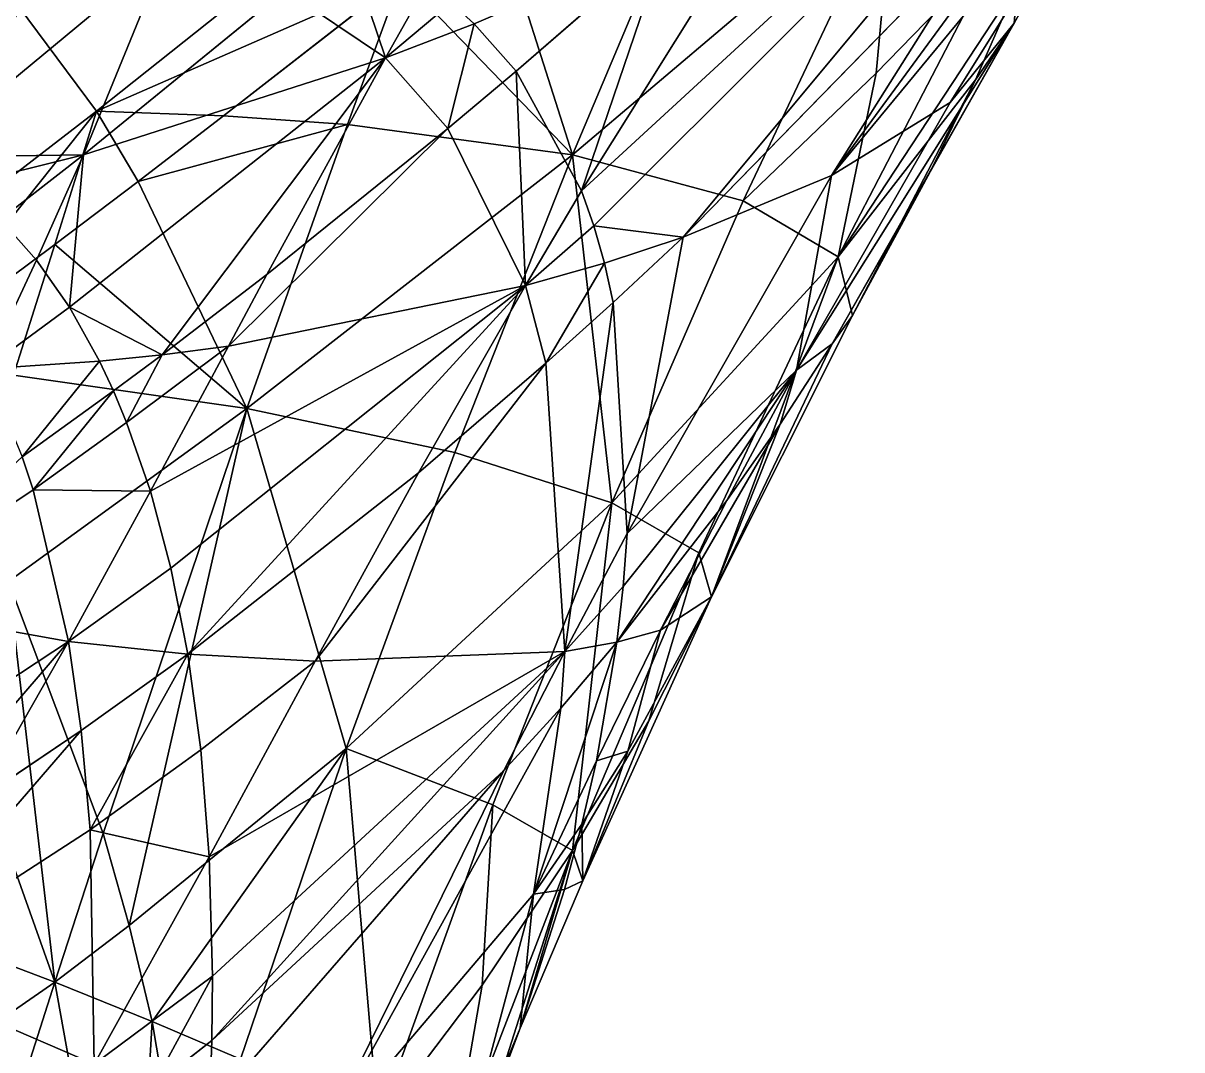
# Model space of a CAD drawing. Extents: x -1.44 to 2.2, y -2.57 to 2.57.
# Drawn here: x 0.441 to 0.965, y -0.248 to 0.217 of the extents above; entities that cross this region are included whole.
import ezdxf

# ---------------------------------------------------------------- set-up
doc = ezdxf.new("R2010")
doc.units = 0

msp = doc.modelspace()

# ---------------------------------------------------------------- linework, layer by layer
for p, q in [((0.73941, 0.12016, 1.03098), (0.87913, 0.26336, 1.18139)), ((0.73187, 0.25424, 0.81859), (0.66379, 0.19516, 0.76086)), ((0.61179, 0.23765, 1.46652), (0.53154, 0.17502, 1.39744)), ((0.55939, 0.23185, 0.52052), (0.4681, 0.15732, 0.46912)), ((0.87154, 0.19134, 1.44291), (0.89065, 0.23474, 1.47649)), ((0.64486, 0.21668, 0.69519), (0.63444, 0.2261, 0.66297)), ((0.66379, 0.19516, 0.76086), (0.64486, 0.21668, 0.69519)), ((0.87154, 0.19134, 1.44291), (0.88904, 0.21694, 1.42573)), ((0.88904, 0.21694, 1.42573), (0.88904, 0.21694, 1.42573)), ((0.66379, 0.19516, 0.76086), (0.63298, 0.1693, 0.73687)), ((0.69343, 0.14113, 0.89671), (0.66379, 0.19516, 0.76086)), ((0.8095, 0.11126, 1.4812), (0.87154, 0.19134, 1.44291)), ((0.85103, 0.14972, 1.41082), (0.87154, 0.19134, 1.44291)), ((0.87154, 0.19134, 1.44291), (0.87154, 0.19134, 1.44291)), ((0.53154, 0.17502, 1.39744), (0.49288, 0.14537, 1.36212)), ((0.63298, 0.1693, 0.73687), (0.55113, 0.10331, 0.68136)), ((0.4681, 0.15732, 0.46912), (0.43062, 0.12819, 0.45364)), ((0.4681, 0.15732, 0.46912), (0.4681, 0.15732, 0.46912)), ((0.80672, 0.07187, 1.35156), (0.85103, 0.14972, 1.41082)), ((0.49288, 0.14537, 1.36212), (0.45525, 0.11684, 1.32643)), ((0.69901, 0.12527, 0.93151), (0.69343, 0.14113, 0.89671)), ((0.44691, 0.10978, 0.50569), (0.43062, 0.12819, 0.45364)), ((0.7038, 0.10844, 0.96662), (0.69901, 0.12527, 0.93151)), ((0.45525, 0.11684, 1.32643), (0.38315, 0.06314, 1.25434)), ((0.70776, 0.09062, 1.00199), (0.73941, 0.12016, 1.03098)), ((0.70711, 0, 1.5), (0.8095, 0.11126, 1.4812)), ((0.8095, 0.11126, 1.4812), (0.8095, 0.11126, 1.4812)), ((0.8095, 0.11126, 1.4812), (0.8095, 0.11126, 1.4812)), ((0.46184, 0.08842, 0.56014), (0.44691, 0.10978, 0.50569)), ((0.70776, 0.09062, 1.00199), (0.7038, 0.10844, 0.96662)), ((0.55113, 0.10331, 0.68136), (0.50372, 0.06696, 0.65617)), ((0.67732, 0.06314, 0.97605), (0.70776, 0.09062, 1.00199)), ((0.71405, -0.01387, 1.18184), (0.70776, 0.09062, 1.00199)), ((0.47543, 0.06399, 0.61716), (0.46184, 0.08842, 0.56014)), ((0.78328, 0.0356, 1.32453), (0.80672, 0.07187, 1.35156)), ((0.48171, 0.05058, 0.6467), (0.47543, 0.06399, 0.61716)), ((0.50372, 0.06696, 0.65617), (0.48171, 0.05058, 0.6467)), ((0.61973, 0.01357, 0.93263), (0.67732, 0.06314, 0.97605)), ((0.48171, 0.05058, 0.6467), (0.44046, 0.02077, 0.63352)), ((0.48764, 0.03634, 0.67696), (0.48171, 0.05058, 0.6467)), ((0.49843, 0.00523, 0.7398), (0.48764, 0.03634, 0.67696)), ((0.75917, 0.00105, 1.2993), (0.78328, 0.0356, 1.32453)), ((0.51535, -0.0685, 0.87577), (0.61973, 0.01357, 0.93263)), ((0.50771, -0.0296, 0.80597), (0.49843, 0.00523, 0.7398)), ((0.70711, 0, 1.5), (0.70711, 0, 1.5)), ((0.70943, -0.06314, 1.25434), (0.75917, 0.00105, 1.2993)), ((0.58698, -0.11126, 1.4812), (0.70711, 0, 1.5)), ((0.70711, 0, 1.5), (0.70711, 0, 1.5)), ((0.7123, -0.03796, 1.2181), (0.71405, -0.01387, 1.18184)), ((0.51535, -0.0685, 0.87577), (0.50771, -0.0296, 0.80597)), ((0.4342, -0.0356, 1.32453), (0.47701, -0.14972, 1.41082)), ((0.70943, -0.06314, 1.25434), (0.7123, -0.03796, 1.2181)), ((0.68398, -0.09291, 1.23461), (0.70943, -0.06314, 1.25434)), ((0.70013, -0.11684, 1.32643), (0.70943, -0.06314, 1.25434)), ((0.70943, -0.06314, 1.25434), (0.70943, -0.06314, 1.25434)), ((0.70943, -0.06314, 1.25434), (0.70943, -0.06314, 1.25434)), ((0.46714, -0.10309, 0.86075), (0.51535, -0.0685, 0.87577)), ((0.52119, -0.11187, 0.94959), (0.51535, -0.0685, 0.87577)), ((0.51535, -0.0685, 0.87577), (0.51535, -0.0685, 0.87577)), ((0.51535, -0.0685, 0.87577), (0.51535, -0.0685, 0.87577)), ((0.65823, -0.12121, 1.21672), (0.68398, -0.09291, 1.23461)), ((0.42059, -0.13447, 0.854), (0.46714, -0.10309, 0.86075)), ((0.48885, -0.19134, 1.44291), (0.58698, -0.11126, 1.4812)), ((0.52498, -0.16023, 1.02781), (0.52119, -0.11187, 0.94959)), ((0.58698, -0.11126, 1.4812), (0.58698, -0.11126, 1.4812)), ((0.69358, -0.14537, 1.36212), (0.70013, -0.11684, 1.32643)), ((0.5262, -0.24335, 1.15433), (0.65823, -0.12121, 1.21672)), ((0.68569, -0.17502, 1.39744), (0.69358, -0.14537, 1.36212)), ((0.47701, -0.14972, 1.41082), (0.48885, -0.19134, 1.44291)), ((0.52645, -0.21412, 1.11086), (0.52498, -0.16023, 1.02781)), ((0.6656, -0.23765, 1.46652), (0.68569, -0.17502, 1.39744)), ((0.45515, -0.21694, 1.42573), (0.48885, -0.19134, 1.44291)), ((0.48885, -0.19134, 1.44291), (0.48885, -0.19134, 1.44291)), ((0.48885, -0.19134, 1.44291), (0.49921, -0.23474, 1.47649)), ((0.5262, -0.24335, 1.15433), (0.52645, -0.21412, 1.11086)), ((0.31823, -0.31175, 1.33637), (0.45515, -0.21694, 1.42573)), ((0.45515, -0.21694, 1.42573), (0.45515, -0.21694, 1.42573)), ((0.45515, -0.21694, 1.42573), (0.45515, -0.21694, 1.42573)), ((0.49921, -0.23474, 1.47649), (0.51471, -0.32668, 1.5475)), ((0.65328, -0.2706, 1.5), (0.6656, -0.23765, 1.46652)), ((0.4992, -0.26437, 1.14715), (0.5262, -0.24335, 1.15433)), ((0.52522, -0.27423, 1.19917), (0.5262, -0.24335, 1.15433))]:
    msp.add_line(p, q)
at = {"color": 51}
for points in [[(0.69343, 0.14113, 0.89671), (0.69901, 0.12527, 0.93151), (0.96491, 0.39092, 1.21762)], [(0.69343, 0.14113, 0.89671), (0.96491, 0.39092, 1.21762), (0.77816, 0.27664, 0.88847)], [(0.73941, 0.12016, 1.03098), (0.96491, 0.39092, 1.21762), (0.69901, 0.12527, 0.93151)], [(0.73941, 0.12016, 1.03098), (0.87913, 0.26336, 1.18139), (0.96491, 0.39092, 1.21762)], [(0.95711, 0.35355, 1.28033), (0.87913, 0.26336, 1.18139), (0.80652, 0.14805, 1.16652)], [(0.95711, 0.35355, 1.28033), (0.80652, 0.14805, 1.16652), (0.94172, 0.31175, 1.33637)], [(0.8602, 0.18108, 1.30294), (0.94172, 0.31175, 1.33637), (0.80652, 0.14805, 1.16652)], [(0.94172, 0.31175, 1.33637), (0.8602, 0.18108, 1.30294), (0.88904, 0.21694, 1.42573)], [(0.88904, 0.21694, 1.42573), (0.94172, 0.31175, 1.33637), (0.88904, 0.21694, 1.42573)], [(0.68938, 0.15735, 1.5), (0.74921, 0.29947, 1.55483), (0.83467, 0.28051, 1.56239)], [(0.76651, 0.13663, 1.51538), (0.68938, 0.15735, 1.5), (0.83467, 0.28051, 1.56239)], [(0.82673, 0.19439, 1.52129), (0.76651, 0.13663, 1.51538), (0.83467, 0.28051, 1.56239)], [(0.88234, 0.25167, 1.51727), (0.82673, 0.19439, 1.52129), (0.83467, 0.28051, 1.56239)], [(0.87913, 0.26336, 1.18139), (0.73941, 0.12016, 1.03098), (0.80652, 0.14805, 1.16652)], [(0.89065, 0.23474, 1.47649), (0.8095, 0.11126, 1.4812), (0.88234, 0.25167, 1.51727)], [(0.8095, 0.11126, 1.4812), (0.82673, 0.19439, 1.52129), (0.88234, 0.25167, 1.51727)], [(0.89065, 0.23474, 1.47649), (0.87154, 0.19134, 1.44291), (0.8095, 0.11126, 1.4812)], [(0.87154, 0.19134, 1.44291), (0.89065, 0.23474, 1.47649), (0.88904, 0.21694, 1.42573)], [(0.89065, 0.23474, 1.47649), (0.88904, 0.21694, 1.42573), (0.88904, 0.21694, 1.42573)], [(0.8602, 0.18108, 1.30294), (0.7907, 0.05995, 1.29455), (0.88904, 0.21694, 1.42573)], [(0.80672, 0.07187, 1.35156), (0.88904, 0.21694, 1.42573), (0.7907, 0.05995, 1.29455)], [(0.80672, 0.07187, 1.35156), (0.85103, 0.14972, 1.41082), (0.88904, 0.21694, 1.42573)], [(0.85103, 0.14972, 1.41082), (0.87154, 0.19134, 1.44291), (0.88904, 0.21694, 1.42573)], [(0.87154, 0.19134, 1.44291), (0.87154, 0.19134, 1.44291), (0.88904, 0.21694, 1.42573)], [(0.87154, 0.19134, 1.44291), (0.88904, 0.21694, 1.42573), (0.88904, 0.21694, 1.42573)], [(0.88904, 0.21694, 1.42573), (0.88904, 0.21694, 1.42573), (0.88904, 0.21694, 1.42573)], [(0.88904, 0.21694, 1.42573), (0.88904, 0.21694, 1.42573), (0.88904, 0.21694, 1.42573)], [(0.8095, 0.11126, 1.4812), (0.76651, 0.13663, 1.51538), (0.82673, 0.19439, 1.52129)], [(0.8095, 0.11126, 1.4812), (0.8095, 0.11126, 1.4812), (0.82673, 0.19439, 1.52129)], [(0.87154, 0.19134, 1.44291), (0.81591, 0.08462, 1.40303), (0.8095, 0.11126, 1.4812)], [(0.87154, 0.19134, 1.44291), (0.87154, 0.19134, 1.44291), (0.8095, 0.11126, 1.4812)], [(0.87154, 0.19134, 1.44291), (0.8095, 0.11126, 1.4812), (0.8095, 0.11126, 1.4812)], [(0.87154, 0.19134, 1.44291), (0.85103, 0.14972, 1.41082), (0.81591, 0.08462, 1.40303)], [(0.7907, 0.05995, 1.29455), (0.8602, 0.18108, 1.30294), (0.80652, 0.14805, 1.16652)], [(0.71405, -0.01387, 1.18184), (0.7907, 0.05995, 1.29455), (0.80652, 0.14805, 1.16652)], [(0.73941, 0.12016, 1.03098), (0.71405, -0.01387, 1.18184), (0.80652, 0.14805, 1.16652)], [(0.85103, 0.14972, 1.41082), (0.80672, 0.07187, 1.35156), (0.81591, 0.08462, 1.40303)], [(0.8095, 0.11126, 1.4812), (0.70711, 0, 1.5), (0.76651, 0.13663, 1.51538)], [(0.8095, 0.11126, 1.4812), (0.8095, 0.11126, 1.4812), (0.76651, 0.13663, 1.51538)], [(0.8095, 0.11126, 1.4812), (0.74645, -0.02273, 1.47571), (0.70711, 0, 1.5)], [(0.70711, 0, 1.5), (0.8095, 0.11126, 1.4812), (0.8095, 0.11126, 1.4812)], [(0.74645, -0.02273, 1.47571), (0.8095, 0.11126, 1.4812), (0.75221, -0.0426, 1.40802)], [(0.8095, 0.11126, 1.4812), (0.81591, 0.08462, 1.40303), (0.75221, -0.0426, 1.40802)], [(0.8095, 0.11126, 1.4812), (0.8095, 0.11126, 1.4812), (0.8095, 0.11126, 1.4812)], [(0.8095, 0.11126, 1.4812), (0.8095, 0.11126, 1.4812), (0.8095, 0.11126, 1.4812)], [(0.80672, 0.07187, 1.35156), (0.75221, -0.0426, 1.40802), (0.81591, 0.08462, 1.40303)], [(0.80672, 0.07187, 1.35156), (0.78328, 0.0356, 1.32453), (0.75221, -0.0426, 1.40802)], [(0.78328, 0.0356, 1.32453), (0.80672, 0.07187, 1.35156), (0.7907, 0.05995, 1.29455)], [(0.70943, -0.06314, 1.25434), (0.75917, 0.00105, 1.2993), (0.7907, 0.05995, 1.29455)], [(0.75917, 0.00105, 1.2993), (0.78328, 0.0356, 1.32453), (0.7907, 0.05995, 1.29455)], [(0.78328, 0.0356, 1.32453), (0.75917, 0.00105, 1.2993), (0.72914, -0.05767, 1.30993)], [(0.78328, 0.0356, 1.32453), (0.72914, -0.05767, 1.30993), (0.75221, -0.0426, 1.40802)]]:
    msp.add_3dface(points, dxfattribs=at)
at = {"color": 41}
for points in [[(0.47411, 0.17711, 1.34887), (0.38906, 0.29149, 1.30706), (0.63708, 0.3068, 1.5)], [(0.61179, 0.23765, 1.46652), (0.47411, 0.17711, 1.34887), (0.63708, 0.3068, 1.5)], [(0.65328, 0.2706, 1.5), (0.74921, 0.29947, 1.55483), (0.68938, 0.15735, 1.5)], [(0.36475, 0.09291, 1.23461), (0.38906, 0.29149, 1.30706), (0.47411, 0.17711, 1.34887)], [(0.73187, 0.25424, 0.81859), (0.69343, 0.14113, 0.89671), (0.77816, 0.27664, 0.88847)], [(0.61179, 0.23765, 1.46652), (0.65328, 0.2706, 1.5), (0.68938, 0.15735, 1.5)], [(0.37605, 0.18105, 0.29295), (0.45974, 0.25272, 0.32899), (0.37261, 0.24047, 0.21)], [(0.45974, 0.25272, 0.32899), (0.37605, 0.18105, 0.29295), (0.37328, 0.16614, 0.3107)], [(0.45974, 0.25272, 0.32899), (0.37328, 0.16614, 0.3107), (0.39387, 0.15639, 0.35623)], [(0.45974, 0.25272, 0.32899), (0.39387, 0.15639, 0.35623), (0.50559, 0.24897, 0.40782)], [(0.58659, 0.25494, 0.53847), (0.55939, 0.23185, 0.52052), (0.60474, 0.20122, 0.64126)], [(0.58659, 0.25494, 0.53847), (0.60474, 0.20122, 0.64126), (0.62338, 0.23463, 0.63118)], [(0.73187, 0.25424, 0.81859), (0.63444, 0.2261, 0.66297), (0.64486, 0.21668, 0.69519)], [(0.66379, 0.19516, 0.76086), (0.73187, 0.25424, 0.81859), (0.64486, 0.21668, 0.69519)], [(0.73187, 0.25424, 0.81859), (0.66379, 0.19516, 0.76086), (0.69343, 0.14113, 0.89671)], [(0.39387, 0.15639, 0.35623), (0.4681, 0.15732, 0.46912), (0.50559, 0.24897, 0.40782)], [(0.4681, 0.15732, 0.46912), (0.55939, 0.23185, 0.52052), (0.50559, 0.24897, 0.40782)], [(0.4681, 0.15732, 0.46912), (0.50559, 0.24897, 0.40782), (0.4681, 0.15732, 0.46912)], [(0.61179, 0.23765, 1.46652), (0.53154, 0.17502, 1.39744), (0.47411, 0.17711, 1.34887)], [(0.53154, 0.17502, 1.39744), (0.61179, 0.23765, 1.46652), (0.58763, 0.17107, 1.44013)], [(0.61179, 0.23765, 1.46652), (0.68938, 0.15735, 1.5), (0.58763, 0.17107, 1.44013)], [(0.55939, 0.23185, 0.52052), (0.4681, 0.15732, 0.46912), (0.60474, 0.20122, 0.64126)], [(0.63444, 0.2261, 0.66297), (0.62338, 0.23463, 0.63118), (0.60474, 0.20122, 0.64126)], [(0.64486, 0.21668, 0.69519), (0.63444, 0.2261, 0.66297), (0.60474, 0.20122, 0.64126)], [(0.63298, 0.1693, 0.73687), (0.64486, 0.21668, 0.69519), (0.60474, 0.20122, 0.64126)], [(0.63298, 0.1693, 0.73687), (0.66379, 0.19516, 0.76086), (0.64486, 0.21668, 0.69519)], [(0.50372, 0.06696, 0.65617), (0.60474, 0.20122, 0.64126), (0.46184, 0.08842, 0.56014)], [(0.4681, 0.15732, 0.46912), (0.46184, 0.08842, 0.56014), (0.60474, 0.20122, 0.64126)], [(0.50372, 0.06696, 0.65617), (0.55113, 0.10331, 0.68136), (0.60474, 0.20122, 0.64126)], [(0.55113, 0.10331, 0.68136), (0.63298, 0.1693, 0.73687), (0.60474, 0.20122, 0.64126)], [(0.66379, 0.19516, 0.76086), (0.63298, 0.1693, 0.73687), (0.66801, 0.09822, 0.9055)], [(0.66379, 0.19516, 0.76086), (0.66801, 0.09822, 0.9055), (0.69343, 0.14113, 0.89671)], [(0.38315, 0.06314, 1.25434), (0.36475, 0.09291, 1.23461), (0.47411, 0.17711, 1.34887)], [(0.38315, 0.06314, 1.25434), (0.47411, 0.17711, 1.34887), (0.45525, 0.11684, 1.32643)], [(0.49288, 0.14537, 1.36212), (0.45525, 0.11684, 1.32643), (0.47411, 0.17711, 1.34887)], [(0.53154, 0.17502, 1.39744), (0.49288, 0.14537, 1.36212), (0.47411, 0.17711, 1.34887)], [(0.49288, 0.14537, 1.36212), (0.53154, 0.17502, 1.39744), (0.58763, 0.17107, 1.44013)], [(0.49288, 0.14537, 1.36212), (0.58763, 0.17107, 1.44013), (0.54201, 0.0426, 1.40802)], [(0.63298, 0.1693, 0.73687), (0.55113, 0.10331, 0.68136), (0.53368, 0.07089, 0.69858)], [(0.63298, 0.1693, 0.73687), (0.53368, 0.07089, 0.69858), (0.66801, 0.09822, 0.9055)], [(0.58763, 0.17107, 1.44013), (0.68938, 0.15735, 1.5), (0.54201, 0.0426, 1.40802)], [(0.39387, 0.15639, 0.35623), (0.41296, 0.14372, 0.40385), (0.4681, 0.15732, 0.46912)], [(0.41296, 0.14372, 0.40385), (0.43062, 0.12819, 0.45364), (0.4681, 0.15732, 0.46912)], [(0.4681, 0.15732, 0.46912), (0.43062, 0.12819, 0.45364), (0.44691, 0.10978, 0.50569)], [(0.43062, 0.12819, 0.45364), (0.4681, 0.15732, 0.46912), (0.4681, 0.15732, 0.46912)], [(0.43062, 0.12819, 0.45364), (0.4681, 0.15732, 0.46912), (0.43062, 0.12819, 0.45364)], [(0.4681, 0.15732, 0.46912), (0.4681, 0.15732, 0.46912), (0.44691, 0.10978, 0.50569)], [(0.4681, 0.15732, 0.46912), (0.44691, 0.10978, 0.50569), (0.46184, 0.08842, 0.56014)], [(0.4681, 0.15732, 0.46912), (0.4681, 0.15732, 0.46912), (0.4681, 0.15732, 0.46912)], [(0.68938, 0.15735, 1.5), (0.63612, 0.02273, 1.47571), (0.54201, 0.0426, 1.40802)], [(0.70711, 0, 1.5), (0.63612, 0.02273, 1.47571), (0.68938, 0.15735, 1.5)], [(0.70711, 0, 1.5), (0.70711, 0, 1.5), (0.68938, 0.15735, 1.5)], [(0.70711, 0, 1.5), (0.68938, 0.15735, 1.5), (0.76651, 0.13663, 1.51538)], [(0.45525, 0.11684, 1.32643), (0.49288, 0.14537, 1.36212), (0.54201, 0.0426, 1.40802)], [(0.69901, 0.12527, 0.93151), (0.69343, 0.14113, 0.89671), (0.66801, 0.09822, 0.9055)], [(0.43062, 0.12819, 0.45364), (0.42383, 0.06056, 0.54835), (0.44691, 0.10978, 0.50569)], [(0.7038, 0.10844, 0.96662), (0.69901, 0.12527, 0.93151), (0.66801, 0.09822, 0.9055)], [(0.73941, 0.12016, 1.03098), (0.69901, 0.12527, 0.93151), (0.7038, 0.10844, 0.96662)], [(0.38315, 0.06314, 1.25434), (0.45525, 0.11684, 1.32643), (0.43657, 0.05767, 1.30993)], [(0.45525, 0.11684, 1.32643), (0.54201, 0.0426, 1.40802), (0.43657, 0.05767, 1.30993)], [(0.70776, 0.09062, 1.00199), (0.73941, 0.12016, 1.03098), (0.7038, 0.10844, 0.96662)], [(0.73941, 0.12016, 1.03098), (0.70776, 0.09062, 1.00199), (0.71405, -0.01387, 1.18184)], [(0.70711, 0, 1.5), (0.8095, 0.11126, 1.4812), (0.70711, 0, 1.5)], [(0.46184, 0.08842, 0.56014), (0.44691, 0.10978, 0.50569), (0.42383, 0.06056, 0.54835)], [(0.67732, 0.06314, 0.97605), (0.7038, 0.10844, 0.96662), (0.66801, 0.09822, 0.9055)], [(0.67732, 0.06314, 0.97605), (0.70776, 0.09062, 1.00199), (0.7038, 0.10844, 0.96662)], [(0.55113, 0.10331, 0.68136), (0.50372, 0.06696, 0.65617), (0.53368, 0.07089, 0.69858)], [(0.49843, 0.00523, 0.7398), (0.50771, -0.0296, 0.80597), (0.66801, 0.09822, 0.9055)], [(0.49843, 0.00523, 0.7398), (0.66801, 0.09822, 0.9055), (0.53368, 0.07089, 0.69858)], [(0.51535, -0.0685, 0.87577), (0.66801, 0.09822, 0.9055), (0.50771, -0.0296, 0.80597)], [(0.51535, -0.0685, 0.87577), (0.61973, 0.01357, 0.93263), (0.66801, 0.09822, 0.9055)], [(0.61973, 0.01357, 0.93263), (0.67732, 0.06314, 0.97605), (0.66801, 0.09822, 0.9055)], [(0.70776, 0.09062, 1.00199), (0.67732, 0.06314, 0.97605), (0.68584, -0.06724, 1.19679)], [(0.70776, 0.09062, 1.00199), (0.68584, -0.06724, 1.19679), (0.71405, -0.01387, 1.18184)], [(0.47543, 0.06399, 0.61716), (0.46184, 0.08842, 0.56014), (0.42383, 0.06056, 0.54835)], [(0.50372, 0.06696, 0.65617), (0.46184, 0.08842, 0.56014), (0.47543, 0.06399, 0.61716)], [(0.48764, 0.03634, 0.67696), (0.49843, 0.00523, 0.7398), (0.53368, 0.07089, 0.69858)], [(0.50372, 0.06696, 0.65617), (0.48764, 0.03634, 0.67696), (0.53368, 0.07089, 0.69858)], [(0.44046, 0.02077, 0.63352), (0.47543, 0.06399, 0.61716), (0.42383, 0.06056, 0.54835)], [(0.44046, 0.02077, 0.63352), (0.48171, 0.05058, 0.6467), (0.47543, 0.06399, 0.61716)], [(0.48171, 0.05058, 0.6467), (0.50372, 0.06696, 0.65617), (0.47543, 0.06399, 0.61716)], [(0.50372, 0.06696, 0.65617), (0.48171, 0.05058, 0.6467), (0.48764, 0.03634, 0.67696)], [(0.67732, 0.06314, 0.97605), (0.61973, 0.01357, 0.93263), (0.57291, -0.07175, 0.97311)], [(0.67732, 0.06314, 0.97605), (0.57291, -0.07175, 0.97311), (0.68584, -0.06724, 1.19679)], [(0.4342, -0.0356, 1.32453), (0.43657, 0.05767, 1.30993), (0.54201, 0.0426, 1.40802)], [(0.70943, -0.06314, 1.25434), (0.7907, 0.05995, 1.29455), (0.7123, -0.03796, 1.2181)], [(0.71405, -0.01387, 1.18184), (0.7123, -0.03796, 1.2181), (0.7907, 0.05995, 1.29455)], [(0.48171, 0.05058, 0.6467), (0.44046, 0.02077, 0.63352), (0.44535, 0.00587, 0.66338)], [(0.48171, 0.05058, 0.6467), (0.44535, 0.00587, 0.66338), (0.48764, 0.03634, 0.67696)], [(0.47701, -0.14972, 1.41082), (0.4342, -0.0356, 1.32453), (0.54201, 0.0426, 1.40802)], [(0.48885, -0.19134, 1.44291), (0.47701, -0.14972, 1.41082), (0.54201, 0.0426, 1.40802)], [(0.48885, -0.19134, 1.44291), (0.54201, 0.0426, 1.40802), (0.58698, -0.11126, 1.4812)], [(0.58698, -0.11126, 1.4812), (0.58698, -0.11126, 1.4812), (0.54201, 0.0426, 1.40802)], [(0.58698, -0.11126, 1.4812), (0.54201, 0.0426, 1.40802), (0.63612, 0.02273, 1.47571)], [(0.49843, 0.00523, 0.7398), (0.48764, 0.03634, 0.67696), (0.44535, 0.00587, 0.66338)], [(0.70711, 0, 1.5), (0.58698, -0.11126, 1.4812), (0.63612, 0.02273, 1.47571)], [(0.70711, 0, 1.5), (0.70711, 0, 1.5), (0.63612, 0.02273, 1.47571)], [(0.44046, 0.02077, 0.63352), (0.36826, -0.04612, 0.65852), (0.44535, 0.00587, 0.66338)], [(0.61973, 0.01357, 0.93263), (0.51535, -0.0685, 0.87577), (0.51535, -0.0685, 0.87577)], [(0.61973, 0.01357, 0.93263), (0.51535, -0.0685, 0.87577), (0.57291, -0.07175, 0.97311)], [(0.44535, 0.00587, 0.66338), (0.36826, -0.04612, 0.65852), (0.4614, -0.06274, 0.79119)], [(0.49843, 0.00523, 0.7398), (0.44535, 0.00587, 0.66338), (0.4614, -0.06274, 0.79119)], [(0.50771, -0.0296, 0.80597), (0.49843, 0.00523, 0.7398), (0.4614, -0.06274, 0.79119)], [(0.74645, -0.02273, 1.47571), (0.68938, -0.15735, 1.5), (0.70711, 0, 1.5)], [(0.70711, 0, 1.5), (0.70711, 0, 1.5), (0.70711, 0, 1.5)], [(0.75917, 0.00105, 1.2993), (0.70943, -0.06314, 1.25434), (0.70943, -0.06314, 1.25434)], [(0.75917, 0.00105, 1.2993), (0.70943, -0.06314, 1.25434), (0.72914, -0.05767, 1.30993)], [(0.65322, -0.13663, 1.51538), (0.58698, -0.11126, 1.4812), (0.70711, 0, 1.5)], [(0.58698, -0.11126, 1.4812), (0.70711, 0, 1.5), (0.70711, 0, 1.5)], [(0.58698, -0.11126, 1.4812), (0.70711, 0, 1.5), (0.58698, -0.11126, 1.4812)], [(0.68938, -0.15735, 1.5), (0.65322, -0.13663, 1.51538), (0.70711, 0, 1.5)], [(0.70711, 0, 1.5), (0.70711, 0, 1.5), (0.70711, 0, 1.5)], [(0.7123, -0.03796, 1.2181), (0.71405, -0.01387, 1.18184), (0.68584, -0.06724, 1.19679)], [(0.74645, -0.02273, 1.47571), (0.72391, -0.09864, 1.45718), (0.68938, -0.15735, 1.5)], [(0.72391, -0.09864, 1.45718), (0.74645, -0.02273, 1.47571), (0.75221, -0.0426, 1.40802)], [(0.51535, -0.0685, 0.87577), (0.50771, -0.0296, 0.80597), (0.4614, -0.06274, 0.79119)], [(0.51535, -0.0685, 0.87577), (0.51535, -0.0685, 0.87577), (0.50771, -0.0296, 0.80597)], [(0.4342, -0.0356, 1.32453), (0.45515, -0.21694, 1.42573), (0.39921, -0.05995, 1.29455)], [(0.4342, -0.0356, 1.32453), (0.47701, -0.14972, 1.41082), (0.45515, -0.21694, 1.42573)], [(0.4342, -0.0356, 1.32453), (0.45515, -0.21694, 1.42573), (0.45515, -0.21694, 1.42573)], [(0.70943, -0.06314, 1.25434), (0.7123, -0.03796, 1.2181), (0.68584, -0.06724, 1.19679)], [(0.70943, -0.06314, 1.25434), (0.70943, -0.06314, 1.25434), (0.7123, -0.03796, 1.2181)], [(0.36826, -0.04612, 0.65852), (0.37438, -0.12015, 0.78588), (0.4614, -0.06274, 0.79119)], [(0.71438, -0.11237, 1.37643), (0.69394, -0.17107, 1.44013), (0.75221, -0.0426, 1.40802)], [(0.69394, -0.17107, 1.44013), (0.72391, -0.09864, 1.45718), (0.75221, -0.0426, 1.40802)], [(0.72914, -0.05767, 1.30993), (0.71438, -0.11237, 1.37643), (0.75221, -0.0426, 1.40802)], [(0.45515, -0.21694, 1.42573), (0.3605, -0.18108, 1.30294), (0.39921, -0.05995, 1.29455)], [(0.37494, -0.16329, 0.85535), (0.4614, -0.06274, 0.79119), (0.37438, -0.12015, 0.78588)], [(0.37494, -0.16329, 0.85535), (0.42059, -0.13447, 0.854), (0.4614, -0.06274, 0.79119)], [(0.42059, -0.13447, 0.854), (0.46714, -0.10309, 0.86075), (0.4614, -0.06274, 0.79119)], [(0.46714, -0.10309, 0.86075), (0.51535, -0.0685, 0.87577), (0.4614, -0.06274, 0.79119)], [(0.70943, -0.06314, 1.25434), (0.70013, -0.11684, 1.32643), (0.72914, -0.05767, 1.30993)], [(0.70013, -0.11684, 1.32643), (0.71438, -0.11237, 1.37643), (0.72914, -0.05767, 1.30993)], [(0.52498, -0.16023, 1.02781), (0.52645, -0.21412, 1.11086), (0.68584, -0.06724, 1.19679)], [(0.52498, -0.16023, 1.02781), (0.68584, -0.06724, 1.19679), (0.57291, -0.07175, 0.97311)], [(0.5262, -0.24335, 1.15433), (0.65823, -0.12121, 1.21672), (0.68584, -0.06724, 1.19679)], [(0.5262, -0.24335, 1.15433), (0.68584, -0.06724, 1.19679), (0.52645, -0.21412, 1.11086)], [(0.65823, -0.12121, 1.21672), (0.68398, -0.09291, 1.23461), (0.68584, -0.06724, 1.19679)], [(0.70943, -0.06314, 1.25434), (0.68398, -0.09291, 1.23461), (0.67167, -0.17711, 1.34887)], [(0.70943, -0.06314, 1.25434), (0.67167, -0.17711, 1.34887), (0.70013, -0.11684, 1.32643)], [(0.68398, -0.09291, 1.23461), (0.70943, -0.06314, 1.25434), (0.68584, -0.06724, 1.19679)], [(0.70943, -0.06314, 1.25434), (0.70013, -0.11684, 1.32643), (0.70943, -0.06314, 1.25434)], [(0.70943, -0.06314, 1.25434), (0.70943, -0.06314, 1.25434), (0.70943, -0.06314, 1.25434)], [(0.51535, -0.0685, 0.87577), (0.46714, -0.10309, 0.86075), (0.47115, -0.14803, 0.93464)], [(0.51535, -0.0685, 0.87577), (0.47115, -0.14803, 0.93464), (0.52119, -0.11187, 0.94959)], [(0.51535, -0.0685, 0.87577), (0.52119, -0.11187, 0.94959), (0.57291, -0.07175, 0.97311)], [(0.51535, -0.0685, 0.87577), (0.51535, -0.0685, 0.87577), (0.51535, -0.0685, 0.87577)], [(0.51535, -0.0685, 0.87577), (0.52119, -0.11187, 0.94959), (0.51535, -0.0685, 0.87577)], [(0.52119, -0.11187, 0.94959), (0.52498, -0.16023, 1.02781), (0.57291, -0.07175, 0.97311)], [(0.68398, -0.09291, 1.23461), (0.65823, -0.12121, 1.21672), (0.5744, -0.29149, 1.30706)], [(0.68398, -0.09291, 1.23461), (0.5744, -0.29149, 1.30706), (0.67167, -0.17711, 1.34887)], [(0.72391, -0.09864, 1.45718), (0.69394, -0.17107, 1.44013), (0.68938, -0.15735, 1.5)], [(0.46714, -0.10309, 0.86075), (0.42059, -0.13447, 0.854), (0.37362, -0.21113, 0.92926)], [(0.46714, -0.10309, 0.86075), (0.37362, -0.21113, 0.92926), (0.47115, -0.14803, 0.93464)], [(0.52498, -0.16023, 1.02781), (0.52119, -0.11187, 0.94959), (0.47115, -0.14803, 0.93464)], [(0.48885, -0.19134, 1.44291), (0.48885, -0.19134, 1.44291), (0.58698, -0.11126, 1.4812)], [(0.48885, -0.19134, 1.44291), (0.58698, -0.11126, 1.4812), (0.58698, -0.11126, 1.4812)], [(0.49921, -0.23474, 1.47649), (0.48885, -0.19134, 1.44291), (0.58698, -0.11126, 1.4812)], [(0.49921, -0.23474, 1.47649), (0.58698, -0.11126, 1.4812), (0.53916, -0.25167, 1.51727)], [(0.53916, -0.25167, 1.51727), (0.58698, -0.11126, 1.4812), (0.60143, -0.28051, 1.56239)], [(0.58698, -0.11126, 1.4812), (0.58698, -0.11126, 1.4812), (0.58698, -0.11126, 1.4812)], [(0.58698, -0.11126, 1.4812), (0.65322, -0.13663, 1.51538), (0.60143, -0.28051, 1.56239)], [(0.69358, -0.14537, 1.36212), (0.69394, -0.17107, 1.44013), (0.71438, -0.11237, 1.37643)], [(0.70013, -0.11684, 1.32643), (0.69358, -0.14537, 1.36212), (0.71438, -0.11237, 1.37643)], [(0.69358, -0.14537, 1.36212), (0.70013, -0.11684, 1.32643), (0.67167, -0.17711, 1.34887)], [(0.65823, -0.12121, 1.21672), (0.5262, -0.24335, 1.15433), (0.52522, -0.27423, 1.19917)], [(0.65823, -0.12121, 1.21672), (0.52522, -0.27423, 1.19917), (0.5744, -0.29149, 1.30706)], [(0.65322, -0.13663, 1.51538), (0.64854, -0.21819, 1.53543), (0.60143, -0.28051, 1.56239)], [(0.64854, -0.21819, 1.53543), (0.65322, -0.13663, 1.51538), (0.68938, -0.15735, 1.5)], [(0.68569, -0.17502, 1.39744), (0.69358, -0.14537, 1.36212), (0.67167, -0.17711, 1.34887)], [(0.69358, -0.14537, 1.36212), (0.68569, -0.17502, 1.39744), (0.69394, -0.17107, 1.44013)], [(0.47115, -0.14803, 0.93464), (0.37362, -0.21113, 0.92926), (0.47302, -0.25402, 1.09746)], [(0.47701, -0.14972, 1.41082), (0.48885, -0.19134, 1.44291), (0.45515, -0.21694, 1.42573)], [(0.52498, -0.16023, 1.02781), (0.47115, -0.14803, 0.93464), (0.47302, -0.25402, 1.09746)], [(0.52645, -0.21412, 1.11086), (0.52498, -0.16023, 1.02781), (0.47302, -0.25402, 1.09746)], [(0.63443, -0.29947, 1.55483), (0.64854, -0.21819, 1.53543), (0.68938, -0.15735, 1.5)], [(0.65328, -0.2706, 1.5), (0.63443, -0.29947, 1.55483), (0.68938, -0.15735, 1.5)], [(0.6656, -0.23765, 1.46652), (0.65328, -0.2706, 1.5), (0.68938, -0.15735, 1.5)], [(0.6656, -0.23765, 1.46652), (0.68938, -0.15735, 1.5), (0.69394, -0.17107, 1.44013)], [(0.68569, -0.17502, 1.39744), (0.6656, -0.23765, 1.46652), (0.69394, -0.17107, 1.44013)], [(0.67167, -0.17711, 1.34887), (0.5744, -0.29149, 1.30706), (0.63708, -0.3068, 1.5)], [(0.6656, -0.23765, 1.46652), (0.67167, -0.17711, 1.34887), (0.63708, -0.3068, 1.5)], [(0.6656, -0.23765, 1.46652), (0.68569, -0.17502, 1.39744), (0.67167, -0.17711, 1.34887)], [(0.45515, -0.21694, 1.42573), (0.31823, -0.31175, 1.33637), (0.3605, -0.18108, 1.30294)], [(0.45515, -0.21694, 1.42573), (0.45515, -0.21694, 1.42573), (0.3605, -0.18108, 1.30294)], [(0.48885, -0.19134, 1.44291), (0.49921, -0.23474, 1.47649), (0.45515, -0.21694, 1.42573)], [(0.48885, -0.19134, 1.44291), (0.48885, -0.19134, 1.44291), (0.45515, -0.21694, 1.42573)], [(0.48885, -0.19134, 1.44291), (0.45515, -0.21694, 1.42573), (0.45515, -0.21694, 1.42573)], [(0.37362, -0.21113, 0.92926), (0.36425, -0.32328, 1.09262), (0.47302, -0.25402, 1.09746)], [(0.4992, -0.26437, 1.14715), (0.52645, -0.21412, 1.11086), (0.47302, -0.25402, 1.09746)], [(0.4992, -0.26437, 1.14715), (0.5262, -0.24335, 1.15433), (0.52645, -0.21412, 1.11086)], [(0.35627, -0.52665, 1.56413), (0.31823, -0.31175, 1.33637), (0.45515, -0.21694, 1.42573)], [(0.31823, -0.31175, 1.33637), (0.45515, -0.21694, 1.42573), (0.45515, -0.21694, 1.42573)], [(0.31823, -0.31175, 1.33637), (0.45515, -0.21694, 1.42573), (0.31823, -0.31175, 1.33637)], [(0.48924, -0.4063, 1.58649), (0.35627, -0.52665, 1.56413), (0.45515, -0.21694, 1.42573)], [(0.45515, -0.21694, 1.42573), (0.45515, -0.21694, 1.42573), (0.45515, -0.21694, 1.42573)], [(0.45515, -0.21694, 1.42573), (0.45515, -0.21694, 1.42573), (0.45515, -0.21694, 1.42573)], [(0.49921, -0.23474, 1.47649), (0.48924, -0.4063, 1.58649), (0.45515, -0.21694, 1.42573)], [(0.64854, -0.21819, 1.53543), (0.63443, -0.29947, 1.55483), (0.60143, -0.28051, 1.56239)], [(0.49921, -0.23474, 1.47649), (0.51471, -0.32668, 1.5475), (0.48924, -0.4063, 1.58649)], [(0.51471, -0.32668, 1.5475), (0.49921, -0.23474, 1.47649), (0.53916, -0.25167, 1.51727)], [(0.65328, -0.2706, 1.5), (0.6656, -0.23765, 1.46652), (0.63708, -0.3068, 1.5)], [(0.5262, -0.24335, 1.15433), (0.4992, -0.26437, 1.14715), (0.52522, -0.27423, 1.19917)]]:
    msp.add_3dface(points, dxfattribs=at)

doc.saveas('drawing.dxf')
